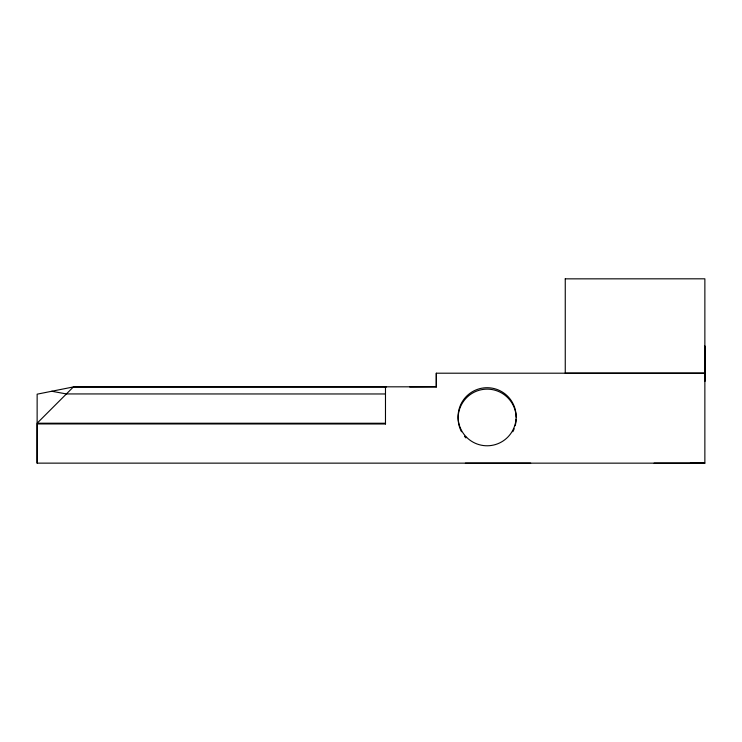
<?xml version="1.0" encoding="UTF-8"?>
<svg xmlns="http://www.w3.org/2000/svg" width="742" height="742" viewBox="0 0 742 742"><rect width="100%" height="100%" fill="white"/><g stroke="black" fill="none" stroke-linecap="round" stroke-linejoin="round"><path stroke-width="1.11" d="M565.246 278.853L704.872 278.816L704.863 463.156L37.1 463.138L37.146 394.178L73.439 386.925L436.305 386.814L436.305 373.207L704.854 373.189L565.256 373.198L565.256 278.844M37.146 463.119L37.146 423.932L385.478 423.988L385.488 386.972M436.287 386.981L436.305 373.207M436.305 386.814L409.732 386.953M465.355 463.184L530.706 463.156M654.073 463.166L704.872 463.156L690.385 463.147M386.434 386.972L73.412 386.934L37.119 423.218L385.478 423.255L385.478 423.988M385.488 393.974L66.4 393.937L51.764 391.257M516.172 419.239A29.031 29.031 0 0 1 515.208 425.676M514.187 428.765A29.031 29.031 0 0 1 512.833 431.733M465.893 437.919A29.031 29.031 0 0 1 464.473 436.268M461.505 431.742A29.031 29.031 0 0 1 479.647 390.125A29.031 29.031 0 0 1 516.172 417.087M704.863 350.103L704.863 381.36L704.872 345.948L704.863 350.103M466.579 437.279A29.031 29.031 0 0 0 515.152 424.257A29.031 29.031 0 0 0 479.592 388.706A29.031 29.031 0 0 0 466.579 437.279"/></g></svg>
